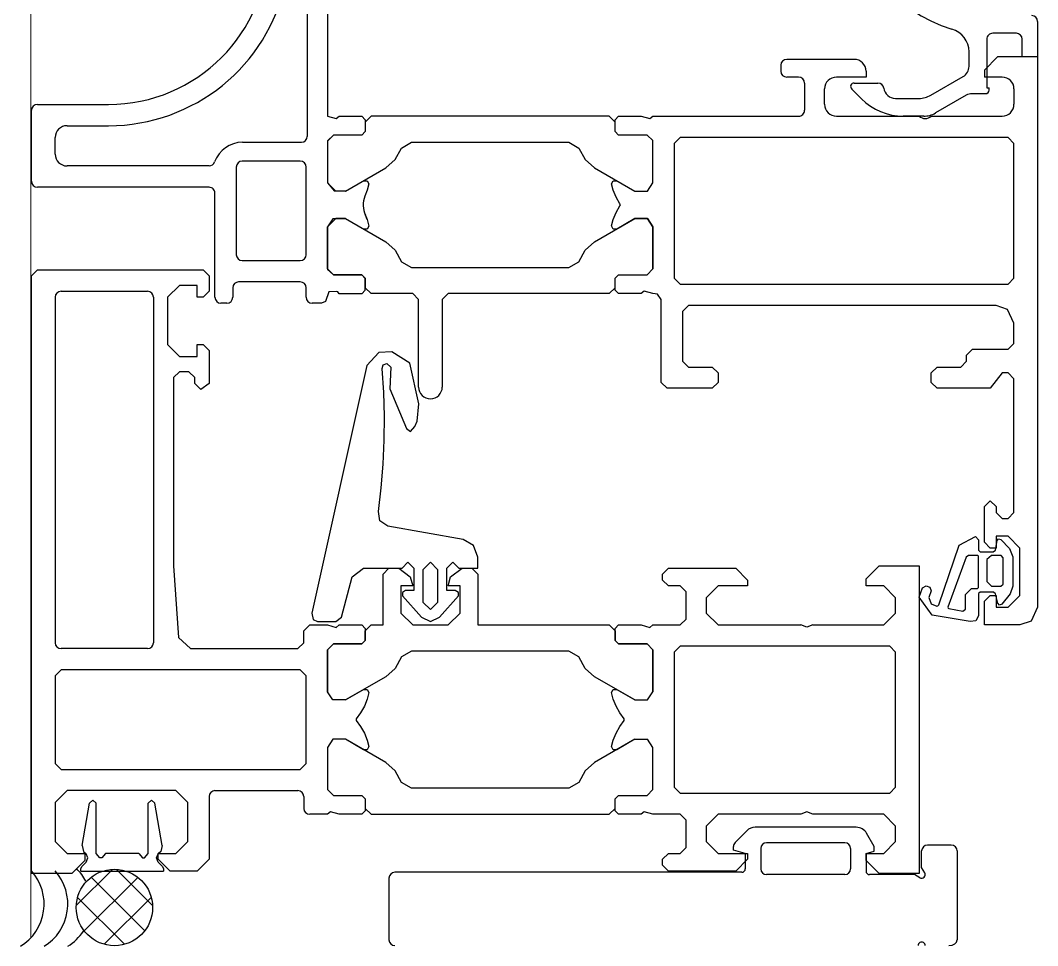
# Model space of a CAD drawing. Header units: millimetres. Extents: x 1251.1 to 1334.1, y 1577.6 to 1641.3.
# Drawn here: x 1284.6172 to 1284.6881, y 1598.212 to 1598.2765 of the extents above; entities that cross this region are included whole.
import ezdxf

# ---------------------------------------------------------------- set-up
doc = ezdxf.new("R2010")
doc.units = ezdxf.units.MM
doc.linetypes.add('AUSGEZOGEN', pattern=[0])
doc.layers.add('MONTANTI sezioni - windows structure section', color=2, linetype='Continuous')
doc.layers.add('PROIEZIONI finissime - fine lines', color=251, linetype='Continuous', lineweight=9)
doc.layers.add('TRATTEGGIO - hatch', color=252, linetype='Continuous', lineweight=20)
doc.styles.get("Standard").update_dxf_attribs({"font": 'Arial.ttf'})

# ---------------------------------------------------------------- blocks, each defined once
blk = doc.blocks.new('224310')
at = {"layer": 'MONTANTI sezioni - windows structure section', "linetype": 'Continuous'}
for p, q in [((3.281988483984946, 2.651462287461186), (2.641989093984961, 2.421451307461211)), ((5.761984203984952, 2.651462287461186), (3.281988483984946, 2.651462287461186)), ((6.471990923984947, 2.361453747461155), (5.761984203984952, 2.651462287461186)), ((1.751989703984947, 1.731448867461154), (1.681982373984937, 1.541461677461143)), ((2.641989093984961, 2.421451307461211), (1.751989703984947, 1.731448867461154)), ((3.281988483984946, 1.651462287461186), (3.451986643984952, 1.851459237461199)), ((3.451986643984952, 1.851459237461199), (5.681982373984937, 1.851459237461199)), ((5.681982373984937, 1.851459237461199), (5.88197932398495, 1.681461067461214)), ((7.221990923984947, 1.651462287461186), (6.471990923984947, 2.361453747461155)), ((1.681982373984937, 1.541461677461143), (1.831991533984962, 1.381458017461227)), ((1.831991533984962, 1.381458017461227), (2.63197932398495, 1.19145557746117)), ((2.63197932398495, 1.19145557746117), (2.781988483984946, 1.031451917461254)), ((2.781988483984946, 1.031451917461254), (2.781988483984946, -0.09853771253881405)), ((3.281988483984946, 0.8514592374611993), (3.281988483984946, 1.651462287461186)), ((5.88197932398495, 1.681461067461214), (5.88197932398495, 0.8514592374611993)), ((6.181982373984937, 1.001453137461226), (6.331991533984962, 1.19145557746117)), ((6.181982373984937, -0.1185419825387726), (6.181982373984937, 1.001453137461226)), ((6.331991533984962, 1.19145557746117), (7.13197932398495, 1.321460457461171)), ((7.13197932398495, 1.321460457461171), (7.271978713984936, 1.44145557746117)), ((7.271978713984936, 1.44145557746117), (7.221990923984947, 1.651462287461186)), ((3.681982373984937, 0.4514500874611826), (3.281988483984946, 0.8514592374611993)), ((5.541982983984951, 0.4514500874611826), (3.681982373984937, 0.4514500874611826)), ((5.88197932398495, 0.8514592374611993), (5.541982983984951, 0.4514500874611826)), ((0.3619903139849612, -0.4785425925388154), (0.2819884839849465, -0.9585383225388568)), ((0.7819884839849465, -0.2485468625387739), (0.3619903139849612, -0.4785425925388154)), ((2.651983593984937, -0.2485468625387739), (0.7819884839849465, -0.2485468625387739)), ((2.581991533984962, -1.348537712538814), (3.081991533984962, -0.848537712538814)), ((2.781988483984946, -0.09853771253881405), (2.651983593984937, -0.2485468625387739)), ((3.081991533984962, -0.318538932538786), (3.16197810398495, -0.2485468625387739)), ((3.081991533984962, -0.848537712538814), (3.081991533984962, -0.318538932538786)), ((3.16197810398495, -0.2485468625387739), (5.811987263984946, -0.2485468625387739)), ((5.811987263984946, -0.2485468625387739), (5.88197932398495, -0.3285486925387886)), ((5.88197932398495, -0.3285486925387886), (5.88197932398495, -1.088543202538801)), ((6.331991533984962, -0.2485468625387739), (6.181982373984937, -0.1185419825387726)), ((7.181982373984937, -0.2485468625387739), (6.331991533984962, -0.2485468625387739)), ((6.741979933984936, -1.888546252538845), (7.481985423984952, -0.4985468625387739)), ((7.481985423984952, -0.4985468625387739), (7.181982373984937, -0.2485468625387739)), ((0.2819884839849465, -0.9585383225388568), (0.8419860339849379, -4.158550522538803)), ((1.16197810398495, -1.55854442253883), (1.331991533984962, -1.348537712538814)), ((1.38197932398495, -2.748546862538774), (1.16197810398495, -1.55854442253883)), ((1.331991533984962, -1.348537712538814), (2.581991533984962, -1.348537712538814)), ((5.731985423984952, -1.278545642538802), (1.511984203984952, -2.848537712538814)), ((5.88197932398495, -1.088543202538801), (5.731985423984952, -1.278545642538802)), ((1.691992143984947, -3.608547472538817), (6.741979933984936, -1.888546252538845)), ((1.41197810398495, -2.818538932538786), (1.38197932398495, -2.748546862538774)), ((1.511984203984952, -2.848537712538814), (1.41197810398495, -2.818538932538786)), ((0.8419860339849379, -4.158550522538803), (2.351980543984951, -5.248546862538774)), ((1.591986033984938, -3.768551132538846), (1.611990313984961, -3.688549302538831)), ((1.781988483984946, -4.238537102538828), (1.591986033984938, -3.768551132538846)), ((1.611990313984961, -3.688549302538831), (1.691992143984947, -3.608547472538817)), ((2.311987263984946, -4.448543812538787), (1.781988483984946, -4.238537102538828)), ((2.891989093984961, -4.248546862538774), (2.311987263984946, -4.448543812538787)), ((3.201986643984952, -4.368541982538773), (2.891989093984961, -4.248546862538774)), ((2.351980543984951, -5.248546862538774), (3.141989093984961, -4.978542592538815)), ((3.141989093984961, -4.978542592538815), (3.311987263984946, -4.678539542538829)), ((3.311987263984946, -4.678539542538829), (3.201986643984952, -4.368541982538773))]:
    blk.add_line(p, q, dxfattribs=at)
blk = doc.blocks.new('224068')
at = {"layer": 'MONTANTI sezioni - windows structure section', "linetype": 'AUSGEZOGEN'}
for p, q in [((-1.77, 19.77), (-2.86, 19.72)), ((-0.25, 18.82), (-1.77, 19.77)), ((-2.86, 19.72), (-3.88, 18.62)), ((-3.88, 18.62), (-8.51, -2.309999)), ((-2.58, 18.38), (-2.48, 18.68)), ((-2.45, 16.36), (-2.58, 18.38)), ((-2.48, 18.68), (-2.18, 18.79)), ((-2.18, 18.79), (-1.85, 18.48)), ((-1.85, 18.48), (-1.93, 16.67)), ((0.51, 15.39), (-0.25, 18.82)), ((-2.39, 14.34), (-2.45, 16.36)), ((-1.93, 16.67), (-0.53, 13.29)), ((0.38, 13.93), (0.51, 15.39)), ((-2.41, 12.32), (-2.39, 14.34)), ((0.18, 13.47), (0.38, 13.93)), ((-0.53, 13.29), (-0.17, 13.06)), ((-0.17, 13.06), (0.18, 13.47)), ((-2.5, 10.3), (-2.41, 12.32)), ((-2.66, 8.29), (-2.5, 10.3)), ((-2.9, 6.28), (-2.66, 8.29)), ((-2.78, 5.49), (-2.9, 6.280001)), ((-2.11, 5.04), (-2.78, 5.49)), ((4.26, 3.920001), (-2.11, 5.04)), ((5.15, 3.410001), (4.26, 3.920001)), ((5.5, 2.440001), (5.15, 3.410001)), ((-0.9000001, 1.5), (-0.4000001, 2)), ((-0.4000001, 2), (0.09999987, 1.5)), ((0.9000003000000001, 1.400001), (1.5, 2)), ((1.5, 2), (2.1, 1.4)), ((2.9, 1.5), (3.4, 2)), ((3.4, 2), (3.9, 1.5)), ((5.5, 1.5), (5.5, 2.440001)), ((-5.1, 0.7600005), (-4.14, 1.5)), ((-4.14, 1.5), (-0.9000001, 1.5)), ((0.09999987, 1.5), (0.09999987, -0.3999995)), ((0.9000004999999999, -1.399999), (0.9000004999999999, 1.4)), ((2.1, 1.4), (2.1, -1.399999)), ((2.9, -0.3999995), (2.9, 1.5)), ((3.9, 1.5), (5.5, 1.5)), ((-6.01, -2.63), (-5.1, 0.7600005)), ((-0.6000001, -0.3999995), (-0.8600001, -0.5499995)), ((-0.8600001, -0.5499995), (-0.8600001, -0.8499995000000001)), ((-0.8600001, -0.8499995000000001), (0.7399998999999999, -2.65)), ((0.09999987, -0.3999995), (-0.6000001, -0.3999995)), ((2.26, -2.65), (3.86, -0.8499995000000001)), ((3.6, -0.3999995), (2.9, -0.3999995)), ((3.86, -0.5499995), (3.6, -0.3999995)), ((3.86, -0.8499995000000001), (3.86, -0.5499995)), ((1.5, -2), (0.9000004999999999, -1.399999)), ((2.1, -1.399999), (1.5, -2)), ((-8.51, -2.309999), (-8.41, -2.849999)), ((-8.41, -2.849999), (-8.05, -3)), ((-8.05, -3), (-6.5, -3)), ((-6.5, -3), (-6.01, -2.63)), ((0.7399998999999999, -2.65), (1.5, -3)), ((1.5, -3), (2.26, -2.65))]:
    blk.add_line(p, q, dxfattribs=at)
at = {"layer": 'MONTANTI sezioni - windows structure section', "linetype": 'AUSGEZOGEN', "flags": 3}
blk.add_attdef('GRUPPE', (0, 0), '', height=1, dxfattribs=at)

msp = doc.modelspace()

# ---------------------------------------------------------------- linework, layer by layer
at = {"layer": 'MONTANTI sezioni - windows structure section'}
for p, q in [((1284.638606610995, 1598.282349358043), (1284.638606610995, 1598.269815011043)), ((1284.637204973372, 1598.279050848324), (1284.637204834959, 1598.268413184678)), ((1284.688084288238, 1598.276417428508), (1284.688084288238, 1598.273943533635)), ((1284.684538425526, 1598.275180487363), (1284.684538425526, 1598.271799522447)), ((1284.686600019268, 1598.275592801078), (1284.684950739241, 1598.275592801078)), ((1284.687012332983, 1598.273943533635), (1284.687012332983, 1598.275180487363)), ((1284.683301459214, 1598.273291567603), (1284.683301459214, 1598.274307762112)), ((1284.675302563077, 1598.273778598088), (1284.670602176659, 1598.273778598088)), ((1284.684373464804, 1598.273036438432), (1284.685280560007, 1598.273943533635)), ((1284.688084288238, 1598.273943533635), (1284.685280560007, 1598.273943533635)), ((1284.688084288238, 1598.273943533635), (1284.687012332983, 1598.273943533635)), ((1284.688084288238, 1598.273943533635), (1284.688084288238, 1598.235598332985)), ((1284.670189862944, 1598.273366284374), (1284.670189862944, 1598.272953970659)), ((1284.676127190507, 1598.272953970659), (1284.676127190507, 1598.272541656944)), ((1284.684373464804, 1598.273036438432), (1284.684373464804, 1598.272541682103)), ((1284.671426804089, 1598.272541656944), (1284.670602176659, 1598.272541656944)), ((1284.671839117804, 1598.272129368389), (1284.671839117804, 1598.270232735369)), ((1284.676127190507, 1598.272541656944), (1284.674065621933, 1598.272541656944)), ((1284.675302563077, 1598.272129355805), (1284.676955492122, 1598.272129343221)), ((1284.680638985679, 1598.271278285583), (1284.682889145499, 1598.272577423592)), ((1284.685610405949, 1598.272541682103), (1284.684373464804, 1598.272541682103)), ((1284.673240994503, 1598.270645023916), (1284.673240994503, 1598.271717029514)), ((1284.675806504865, 1598.271028114039), (1284.675127636774, 1598.271707038749)), ((1284.684455982913, 1598.271387208732), (1284.683522463794, 1598.271387208732)), ((1284.684538425526, 1598.27179953503), (1284.684703260419, 1598.27179953503)), ((1284.684703260419, 1598.271641941555), (1284.684703260419, 1598.27179953503)), ((1284.686435033379, 1598.271717054674), (1284.686435033379, 1598.270645023916)), ((1284.678181385551, 1598.271057325047), (1284.67981435825, 1598.271057325047)), ((1284.683110150079, 1598.271276731606), (1284.680970366722, 1598.270041357022)), ((1284.617990925252, 1598.265279509852), (1284.617990925252, 1598.27022727443)), ((1284.618403238967, 1598.270639588145), (1284.623351003546, 1598.270639588145)), ((1284.638606610995, 1598.269814960715), (1284.639208598081, 1598.269650025161)), ((1284.639208598081, 1598.269650025161), (1284.639431263593, 1598.269814960715)), ((1284.639431238425, 1598.269814960715), (1284.640998025511, 1598.269814960715)), ((1284.640998025511, 1598.269814960715), (1284.641245403672, 1598.269567582547)), ((1284.641245403672, 1598.269567582547), (1284.641245403672, 1598.268742955117)), ((1284.641657723678, 1598.269820396486), (1284.641245409964, 1598.269408082771)), ((1284.641245409964, 1598.269408082771), (1284.641245409964, 1598.268748390896)), ((1284.658232765213, 1598.269820396486), (1284.641657748846, 1598.269820396486)), ((1284.658645078928, 1598.269408082771), (1284.658232765213, 1598.269820396486)), ((1284.658645078928, 1598.268748390896), (1284.658645078928, 1598.269408082771)), ((1284.658645104096, 1598.269573018326), (1284.658892482256, 1598.269820396486)), ((1284.658645104096, 1598.268748390896), (1284.658645104096, 1598.269573018326)), ((1284.658892482256, 1598.269820396486), (1284.660459269342, 1598.269820396486)), ((1284.660459269342, 1598.269820396486), (1284.661061231261, 1598.26965546094)), ((1284.661061231261, 1598.26965546094), (1284.661283921931, 1598.269820446822)), ((1284.661283921931, 1598.269820396486), (1284.671426804089, 1598.269820396486)), ((1284.674065621933, 1598.269820396486), (1284.679838013941, 1598.269820396486)), ((1284.68014576446, 1598.26982040907), (1284.678722270483, 1598.269820352443)), ((1284.68066264137, 1598.269820396486), (1284.685610405949, 1598.269820396486)), ((1284.620464807541, 1598.269155268832), (1284.623351003546, 1598.269155268832)), ((1284.641245403672, 1598.268742955117), (1284.640998025511, 1598.268495576957)), ((1284.641245409964, 1598.268748390896), (1284.640998031803, 1598.268501012736)), ((1284.658892457089, 1598.268501012736), (1284.658645078928, 1598.268748390896)), ((1284.658892482256, 1598.268501012736), (1284.658645104096, 1598.268748390896)), ((1284.619640180112, 1598.267176142872), (1284.619640180112, 1598.268330641402)), ((1284.632692737808, 1598.268000770301), (1284.636792521243, 1598.268000770301)), ((1284.63901892471, 1598.268495576957), (1284.638606610995, 1598.268083263242)), ((1284.638606610995, 1598.268124484545), (1284.638606610995, 1598.265164049931)), ((1284.639018931002, 1598.268501012736), (1284.638606617287, 1598.268088699021)), ((1284.638606617287, 1598.268088699021), (1284.638606617287, 1598.265169485702)), ((1284.640998025511, 1598.268495576957), (1284.639018899543, 1598.268495576957)), ((1284.640998031803, 1598.268501012736), (1284.639018905835, 1598.268501012736)), ((1284.643760538723, 1598.267593892366), (1284.644469731399, 1598.26800620608)), ((1284.644469731399, 1598.26800620608), (1284.655420757492, 1598.26800620608)), ((1284.655420757492, 1598.26800620608), (1284.656129925001, 1598.267593892366)), ((1284.66087155789, 1598.268501012736), (1284.658892457089, 1598.268501012736)), ((1284.660871583057, 1598.268501012736), (1284.658892482256, 1598.268501012736)), ((1284.661283871605, 1598.268129920324), (1284.66087155789, 1598.268501012736)), ((1284.661283896772, 1598.268129920324), (1284.660871583057, 1598.268501012736)), ((1284.661283871605, 1598.265169485702), (1284.661283871605, 1598.268088699021)), ((1284.661283896772, 1598.265169435375), (1284.661283896772, 1598.268129920324)), ((1284.66318055496, 1598.268336077182), (1284.662768241245, 1598.267923763467)), ((1284.662768241245, 1598.267923763467), (1284.662768241245, 1598.258522990639)), ((1284.686022719664, 1598.268336077182), (1284.66318055496, 1598.268336077182)), ((1284.686435033379, 1598.267923763467), (1284.686022719664, 1598.268336077182)), ((1284.686435033379, 1598.258522990639), (1284.686435033379, 1598.267923763467)), ((1284.643331741522, 1598.266794027912), (1284.643760563891, 1598.267593892366)), ((1284.656129950169, 1598.267593892366), (1284.656558747369, 1598.266794027912)), ((1284.636709952808, 1598.266681386543), (1284.6326693086, 1598.266681386543)), ((1284.642672049639, 1598.26620852432), (1284.643331741522, 1598.266794027912)), ((1284.656558747369, 1598.266794027912), (1284.657218439253, 1598.26620852432)), ((1284.630360336698, 1598.266351515442), (1284.620464807541, 1598.266351515442)), ((1284.632256994885, 1598.266269072828), (1284.632256994885, 1598.260166809719)), ((1284.637122266523, 1598.260166809719), (1284.637122266523, 1598.266269072828)), ((1284.639868296249, 1598.264592286768), (1284.642672049639, 1598.26620852432)), ((1284.657218439253, 1598.26620852432), (1284.660022167475, 1598.264592286768)), ((1284.638606610995, 1598.265164049931), (1284.639106425613, 1598.264586850989)), ((1284.638606617287, 1598.265169485702), (1284.639183841389, 1598.264592286768)), ((1284.639868289957, 1598.264586850989), (1284.641121739755, 1598.265312527159)), ((1284.641121739755, 1598.265312527159), (1284.641369117915, 1598.265312527159)), ((1284.641369117915, 1598.265312527159), (1284.641492832167, 1598.265098115971)), ((1284.641492806999, 1598.265098115971), (1284.641377372246, 1598.264652784949)), ((1284.6583976756, 1598.265103501415), (1284.658521389844, 1598.26531796293)), ((1284.658513160689, 1598.264658120066), (1284.6583976756, 1598.265103501415)), ((1284.658521389844, 1598.26531796293), (1284.658768768012, 1598.26531796293)), ((1284.658768768012, 1598.26531796293), (1284.660022217811, 1598.264592286768)), ((1284.66091280436, 1598.264592286768), (1284.661283896772, 1598.265169485702)), ((1284.660912829528, 1598.264592286768), (1284.661283896772, 1598.265169435375)), ((1284.630360336698, 1598.264867196137), (1284.618403238967, 1598.264867196137)), ((1284.630772650413, 1598.257198171101), (1284.630772650413, 1598.264454932749)), ((1284.639869397242, 1598.264587505297), (1284.639106425613, 1598.264587505297)), ((1284.639868296249, 1598.264592286768), (1284.639183841389, 1598.264592286768)), ((1284.641377372246, 1598.264652784949), (1284.641214198285, 1598.264251695106)), ((1284.658711113542, 1598.264171567733), (1284.658513160689, 1598.264658120066)), ((1284.660022192643, 1598.264592286768), (1284.66091280436, 1598.264592286768)), ((1284.660022217811, 1598.264592286768), (1284.660912829528, 1598.264592286768)), ((1284.658710962553, 1598.263099511807), (1284.658975000365, 1598.263569807138)), ((1284.658974849367, 1598.263701775713), (1284.658711113542, 1598.264171567733)), ((1284.659016146173, 1598.263635741099), (1284.658974849367, 1598.263701826048)), ((1284.658975000365, 1598.263569807138), (1284.659016146173, 1598.263635741099)), ((1284.641214223453, 1598.263008739376), (1284.641377372246, 1598.262607674701)), ((1284.641377372246, 1598.262607725028), (1284.641255589461, 1598.262915500707)), ((1284.658513160689, 1598.262613211134), (1284.658710962553, 1598.263099511807)), ((1284.63897767824, 1598.262673709315), (1284.638606585828, 1598.262096460046)), ((1284.638606617287, 1598.262101895825), (1284.639189730144, 1598.262684983523)), ((1284.639868289957, 1598.262673709315), (1284.63897767824, 1598.262673709315)), ((1284.639868296249, 1598.262679145094), (1284.639183891716, 1598.262679145094)), ((1284.641121739755, 1598.261948033153), (1284.639868289957, 1598.262673709315)), ((1284.639868296249, 1598.262679145094), (1284.642672049639, 1598.261062857207)), ((1284.641492806999, 1598.262162444333), (1284.641369117915, 1598.261948033153)), ((1284.641377372246, 1598.262607725028), (1284.641492832167, 1598.262162444333)), ((1284.657218439253, 1598.261062857207), (1284.660022167475, 1598.262679145094)), ((1284.658397700768, 1598.262167880112), (1284.658513160689, 1598.262613211134)), ((1284.658521389844, 1598.261953468924), (1284.658397700768, 1598.262167880112)), ((1284.660022217811, 1598.262679145094), (1284.658768768012, 1598.261953468924)), ((1284.660022192643, 1598.262679145094), (1284.66091280436, 1598.262679145094)), ((1284.660912829528, 1598.262679145094), (1284.660022217811, 1598.262679145094)), ((1284.66091280436, 1598.262679145094), (1284.661283896772, 1598.262101895825)), ((1284.661283896772, 1598.26210194616), (1284.660912829528, 1598.262679145094)), ((1284.638606610995, 1598.25917729707), (1284.638606610995, 1598.262096460046)), ((1284.638606617287, 1598.262101895825), (1284.638606617287, 1598.259141461211)), ((1284.641369117915, 1598.261948033153), (1284.641121739755, 1598.261948033153)), ((1284.658768768012, 1598.261953468924), (1284.658521389844, 1598.261953468924)), ((1284.661283871605, 1598.262101895825), (1284.661283871605, 1598.259182732841)), ((1284.661283896772, 1598.259182732841), (1284.661283896772, 1598.26210194616)), ((1284.642672049639, 1598.261062857207), (1284.643331741522, 1598.260477353615)), ((1284.656558747369, 1598.260477353615), (1284.657218439253, 1598.261062857207)), ((1284.643331741522, 1598.260477353615), (1284.643760563891, 1598.259677489169)), ((1284.656129950169, 1598.259677489169), (1284.656558747369, 1598.260477353615)), ((1284.6326693086, 1598.259754496004), (1284.636709952808, 1598.259754496004)), ((1284.643760538723, 1598.259677489169), (1284.644469731399, 1598.259265175455)), ((1284.655420757492, 1598.259265175455), (1284.656129925001, 1598.259677489169)), ((1284.617990925252, 1598.258687951353), (1284.618403238967, 1598.259100265068)), ((1284.617990925252, 1598.217044266152), (1284.617990925252, 1598.258687951353)), ((1284.618403238967, 1598.259100265068), (1284.629948022983, 1598.259100265068)), ((1284.629948022983, 1598.259100265068), (1284.630360336698, 1598.258687951353)), ((1284.630360336698, 1598.258687951353), (1284.630360336698, 1598.257615945755)), ((1284.638606610995, 1598.259136025432), (1284.63901892471, 1598.258764983355)), ((1284.639018931002, 1598.258770419126), (1284.638606617287, 1598.259182732841)), ((1284.640998025511, 1598.258764983355), (1284.639018899543, 1598.258764983355)), ((1284.639018931002, 1598.258770419126), (1284.640998031803, 1598.258770419126)), ((1284.641245403672, 1598.25851755486), (1284.640998025511, 1598.258764983355)), ((1284.640998031803, 1598.258770419126), (1284.641245409964, 1598.258522990639)), ((1284.644469731399, 1598.259265175455), (1284.655420757492, 1598.259265175455)), ((1284.658645078928, 1598.258522990639), (1284.658892457089, 1598.258770419126)), ((1284.658645104096, 1598.258522990639), (1284.658892482256, 1598.258770419126)), ((1284.658892457089, 1598.258770419126), (1284.66087155789, 1598.258770419126)), ((1284.658892482256, 1598.258770419126), (1284.660871583057, 1598.258770419126)), ((1284.66087155789, 1598.258770419126), (1284.661283871605, 1598.259182732841)), ((1284.660871583057, 1598.258770419126), (1284.661283896772, 1598.259182732841)), ((1284.628298768124, 1598.258028259469), (1284.627474140694, 1598.25720363204)), ((1284.629535709268, 1598.258028259469), (1284.628298768124, 1598.258028259469)), ((1284.629535709268, 1598.25720363204), (1284.629535709268, 1598.258028259469)), ((1284.636709952808, 1598.258270176699), (1284.632421905272, 1598.258270176699)), ((1284.641245403672, 1598.25769292743), (1284.641245403672, 1598.25851755486)), ((1284.641245409964, 1598.258522990639), (1284.641245409964, 1598.257863298755)), ((1284.658645078928, 1598.257698363209), (1284.658645078928, 1598.258522990639)), ((1284.658645104096, 1598.257698363209), (1284.658645104096, 1598.258522990639)), ((1284.662768241245, 1598.258522990639), (1284.66318055496, 1598.258110676924)), ((1284.66318055496, 1598.258110676924), (1284.686022719664, 1598.258110676924)), ((1284.686022719664, 1598.258110676924), (1284.686435033379, 1598.258522990639)), ((1284.619640180112, 1598.25720363204), (1284.619640180112, 1598.233124501031)), ((1284.620052493827, 1598.257615945755), (1284.626072276579, 1598.257615945755)), ((1284.626484590294, 1598.25720363204), (1284.626484590294, 1598.233124501031)), ((1284.627474140694, 1598.25720363204), (1284.627474140694, 1598.253905122321)), ((1284.629948022983, 1598.25720363204), (1284.629535709268, 1598.25720363204)), ((1284.630360336698, 1598.257615945755), (1284.629948022983, 1598.25720363204)), ((1284.632009591558, 1598.257857862985), (1284.632009591558, 1598.257198171101)), ((1284.637122266523, 1598.257198171101), (1284.637122266523, 1598.257857862985)), ((1284.638705562263, 1598.257577517836), (1284.638482921911, 1598.256909571638)), ((1284.639208598081, 1598.257610484816), (1284.638705587422, 1598.257577517836)), ((1284.639332287158, 1598.257577517836), (1284.639208598081, 1598.257610484816)), ((1284.639431238425, 1598.25744554927), (1284.639332287158, 1598.257577517836)), ((1284.640998025511, 1598.25744554927), (1284.639431213257, 1598.25744554927)), ((1284.641245403672, 1598.25769292743), (1284.640998025511, 1598.25744554927)), ((1284.641657723678, 1598.257450985041), (1284.641245409964, 1598.257863298755)), ((1284.644543919682, 1598.257450985041), (1284.641657723678, 1598.257450985041)), ((1284.644956233397, 1598.257038671326), (1284.644543919682, 1598.257450985041)), ((1284.647017801972, 1598.257450985041), (1284.646605488257, 1598.257038671326)), ((1284.658232765213, 1598.257450985041), (1284.647017827139, 1598.257450985041)), ((1284.658645078928, 1598.257863298755), (1284.658232765213, 1598.257450985041)), ((1284.658892482256, 1598.257450985041), (1284.658645104096, 1598.257698363209)), ((1284.660459244175, 1598.257450985041), (1284.658892482256, 1598.257450985041)), ((1284.660681934853, 1598.257615920595), (1284.660459244175, 1598.257450985041)), ((1284.661283720607, 1598.257451035376), (1284.660681934853, 1598.257615920595)), ((1284.661605488383, 1598.25741801806), (1284.661283720607, 1598.257451035376)), ((1284.661861120874, 1598.257038620998), (1284.661605488383, 1598.25741801806)), ((1284.631597277843, 1598.256785857386), (1284.631184964128, 1598.256785857386)), ((1284.638194297281, 1598.256785857386), (1284.637534580238, 1598.256785857386)), ((1284.638482921911, 1598.256909571638), (1284.638194322448, 1598.256785857386)), ((1284.644956233397, 1598.250936483711), (1284.644956233397, 1598.257038671326)), ((1284.646605488257, 1598.257038671326), (1284.646605488257, 1598.250936483711)), ((1284.661861120874, 1598.251266304485), (1284.661861120874, 1598.257038620998)), ((1284.663757779061, 1598.256626357611), (1284.663345465347, 1598.256214043896)), ((1284.685198092234, 1598.256626357611), (1284.663757779061, 1598.256626357611)), ((1284.68597324403, 1598.256354216466), (1284.685198092234, 1598.256626407946)), ((1284.663345465347, 1598.256214043896), (1284.663345465347, 1598.25275062379)), ((1284.686435033379, 1598.255389416466), (1284.68597324403, 1598.256354216466)), ((1284.686435033379, 1598.253987539775), (1284.686435033379, 1598.255389416466)), ((1284.627474140694, 1598.253905122321), (1284.628298768124, 1598.253080494891)), ((1284.629535709268, 1598.253080494891), (1284.629535709268, 1598.253905122321)), ((1284.629535709268, 1598.253905122321), (1284.629948022983, 1598.253905122321)), ((1284.629948022983, 1598.253905122321), (1284.630360336698, 1598.253492808606)), ((1284.686022719664, 1598.25357522606), (1284.686435033379, 1598.253987539775)), ((1284.628298768124, 1598.253080494891), (1284.629535709268, 1598.253080494891)), ((1284.630360336698, 1598.253492808606), (1284.630360336698, 1598.251183861872)), ((1284.68313652366, 1598.253162937505), (1284.683548837375, 1598.25357522606)), ((1284.68313652366, 1598.25275062379), (1284.68313652366, 1598.253162937505)), ((1284.683548837375, 1598.25357522606), (1284.686022719664, 1598.25357522606)), ((1284.663345465347, 1598.25275062379), (1284.663757779061, 1598.252338310075)), ((1284.663757779061, 1598.252338310075), (1284.665407033921, 1598.252338310075)), ((1284.665407033921, 1598.252338310075), (1284.665819347636, 1598.25192599636)), ((1284.68066264137, 1598.25192599636), (1284.681074955085, 1598.252338310075)), ((1284.681074955085, 1598.252338310075), (1284.682724209945, 1598.252338310075)), ((1284.682724209945, 1598.252338310075), (1284.68313652366, 1598.25275062379)), ((1284.628298768124, 1598.252008464133), (1284.627886454409, 1598.251596150418)), ((1284.627886454409, 1598.251596150418), (1284.627886454409, 1598.238484579324)), ((1284.628958472583, 1598.252008464133), (1284.628298768124, 1598.252008464133)), ((1284.629370786297, 1598.251596150418), (1284.628958472583, 1598.252008464133)), ((1284.629370786297, 1598.251183836704), (1284.629370786297, 1598.251596150418)), ((1284.665819347636, 1598.25192599636), (1284.665819347636, 1598.25126625415)), ((1284.68066264137, 1598.25126625415), (1284.68066264137, 1598.25192599636)), ((1284.685610405949, 1598.25192599636), (1284.684785778519, 1598.25085399077)), ((1284.686022719664, 1598.25192599636), (1284.685610405949, 1598.25192599636)), ((1284.686435033379, 1598.251513682646), (1284.686022719664, 1598.25192599636)), ((1284.686435033379, 1598.242195402758), (1284.686435033379, 1598.251513682646)), ((1284.629783100012, 1598.250771522989), (1284.629370786297, 1598.251183836704)), ((1284.630360336698, 1598.251183836704), (1284.629783100012, 1598.250771522989)), ((1284.662273434589, 1598.25085399077), (1284.661861120874, 1598.251266304485)), ((1284.665407033921, 1598.25085399077), (1284.662273434589, 1598.25085399077)), ((1284.665819347636, 1598.251266304485), (1284.665407033921, 1598.25085399077)), ((1284.681074955085, 1598.25085399077), (1284.68066264137, 1598.25126625415)), ((1284.684785778519, 1598.25085399077), (1284.681074955085, 1598.25085399077)), ((1284.684373464804, 1598.242607716473), (1284.684785753352, 1598.243020030188)), ((1284.684785753352, 1598.243020030188), (1284.685198092234, 1598.242607666138)), ((1284.684373464804, 1598.240133783849), (1284.684373464804, 1598.242607666138)), ((1284.685198092234, 1598.242607666138), (1284.685198092234, 1598.242195352423)), ((1284.685198092234, 1598.242195352423), (1284.685610405949, 1598.241783038708)), ((1284.685610405949, 1598.241783089043), (1284.686022719664, 1598.241783089043)), ((1284.686022719664, 1598.241783089043), (1284.686435033379, 1598.242195402758)), ((1284.686022719664, 1598.240546147899), (1284.685198092234, 1598.240546147899)), ((1284.685198092234, 1598.240546147899), (1284.685198092234, 1598.239721520469)), ((1284.686847347093, 1598.239721470134), (1284.686022719664, 1598.240546097564)), ((1284.684785778519, 1598.239721520469), (1284.684373464804, 1598.240133783849)), ((1284.685198092234, 1598.239721520469), (1284.684785778519, 1598.239721520469)), ((1284.686847347093, 1598.23642301075), (1284.686847347093, 1598.239721470134)), ((1284.627886454409, 1598.238484579324), (1284.628241038159, 1598.233479109949)), ((1284.642482369975, 1598.237907355223), (1284.64289468369, 1598.238319668937)), ((1284.64289468369, 1598.238319668937), (1284.643579125974, 1598.238319668937)), ((1284.64357911339, 1598.238319668937), (1284.644379003003, 1598.237709452688)), ((1284.64718274381, 1598.23770942752), (1284.647982633423, 1598.238319668937)), ((1284.647982633423, 1598.238319668937), (1284.648667075698, 1598.238319668937)), ((1284.648667063123, 1598.238319668937), (1284.649079376838, 1598.237907355223)), ((1284.661943569771, 1598.237907355223), (1284.662355883486, 1598.238319668937)), ((1284.662355883486, 1598.238319668937), (1284.667056257321, 1598.238319668937)), ((1284.667056244737, 1598.238319668937), (1284.667880872167, 1598.237495041508)), ((1284.676127146464, 1598.237577484113), (1284.677034241667, 1598.238484579324)), ((1284.677034241667, 1598.238484579324), (1284.679837969898, 1598.238484579324)), ((1284.679837969898, 1598.238484579324), (1284.679837969898, 1598.217044266152)), ((1284.642482369975, 1598.234361442176), (1284.642482369975, 1598.237907355223)), ((1284.644379003003, 1598.23770942752), (1284.64454393855, 1598.237082727793)), ((1284.647017808263, 1598.237082727793), (1284.64718274381, 1598.237709452688)), ((1284.649079376838, 1598.237907355223), (1284.649079376838, 1598.234361467335)), ((1284.661943569771, 1598.237495041508), (1284.661943569771, 1598.237907355223)), ((1284.662355883486, 1598.237082727793), (1284.661943569771, 1598.237495041508)), ((1284.667880872167, 1598.237495041508), (1284.667880872167, 1598.237082727793)), ((1284.676127146464, 1598.237082727793), (1284.676127146464, 1598.237577509281)), ((1284.64454393855, 1598.237082727793), (1284.64371931112, 1598.237082727793)), ((1284.64371931112, 1598.237082727793), (1284.64371931112, 1598.235186094765)), ((1284.647842435693, 1598.237082727793), (1284.647017808263, 1598.237082727793)), ((1284.647842435693, 1598.235186069606), (1284.647842435693, 1598.237082727793)), ((1284.663180510916, 1598.237082727793), (1284.662355883486, 1598.237082727793)), ((1284.663592824631, 1598.236670414078), (1284.663180510916, 1598.237082727793)), ((1284.663592824631, 1598.234773755891), (1284.663592824631, 1598.236670414078)), ((1284.665819303592, 1598.237082727793), (1284.664994676162, 1598.236258100363)), ((1284.667880872167, 1598.237082727793), (1284.665819303592, 1598.237082727793)), ((1284.677364087608, 1598.237082727793), (1284.676127146464, 1598.237082727793)), ((1284.678188715038, 1598.236258100363), (1284.677364087608, 1598.237082727793)), ((1284.664994676162, 1598.236258100363), (1284.664994676162, 1598.235186094765)), ((1284.678188715038, 1598.235186069606), (1284.678188715038, 1598.236258100363)), ((1284.684373464804, 1598.236010697035), (1284.684785778519, 1598.23642301075)), ((1284.684373464804, 1598.234361442176), (1284.684373464804, 1598.236010697035)), ((1284.684785778519, 1598.23642301075), (1284.685198092234, 1598.23642301075)), ((1284.685198092234, 1598.23642301075), (1284.685198092234, 1598.235598383321)), ((1284.686022719664, 1598.235598383321), (1284.686847347093, 1598.23642301075)), ((1284.685198092234, 1598.235598383321), (1284.686022719664, 1598.235598383321)), ((1284.688084288238, 1598.235598332985), (1284.68762249889, 1598.234633532985)), ((1284.64371931112, 1598.235186069606), (1284.64454393855, 1598.234361442176)), ((1284.647017808263, 1598.234361442176), (1284.647842435693, 1598.235186069606)), ((1284.663180510916, 1598.234361442176), (1284.663592824631, 1598.234773755891)), ((1284.664994676162, 1598.235186069606), (1284.665819303592, 1598.234361442176)), ((1284.677364087608, 1598.234361442176), (1284.678188715038, 1598.235186069606)), ((1284.68762249889, 1598.234633583321), (1284.686847347093, 1598.234361492503)), ((1284.636957356136, 1598.233949128461), (1284.637369669851, 1598.234361442176)), ((1284.636957356136, 1598.233124501031), (1284.636957356136, 1598.233949128461)), ((1284.637369669851, 1598.234361442176), (1284.638606610995, 1598.234361442176)), ((1284.638606610995, 1598.234361442176), (1284.639208598073, 1598.234196531789)), ((1284.639208598073, 1598.234196531789), (1284.639431251009, 1598.234361467335)), ((1284.639431238425, 1598.234361442176), (1284.640998025503, 1598.234361442176)), ((1284.640998025503, 1598.234361442176), (1284.641245416255, 1598.234114064008)), ((1284.641245428831, 1598.233949128461), (1284.641657742546, 1598.234361442176)), ((1284.641245428831, 1598.234114064008), (1284.641245428831, 1598.233289436578)), ((1284.641245428831, 1598.233289436578), (1284.641245428831, 1598.233949153621)), ((1284.641657742546, 1598.234361442176), (1284.642482369975, 1598.234361442176)), ((1284.64454393855, 1598.234361442176), (1284.647017820839, 1598.234361442176)), ((1284.649079376838, 1598.234361442176), (1284.658232746338, 1598.234361442176)), ((1284.658232746338, 1598.234361442176), (1284.658645060053, 1598.233949128461)), ((1284.658645060053, 1598.234114064008), (1284.658892438213, 1598.234361467335)), ((1284.658645060053, 1598.233289436578), (1284.658645060053, 1598.234114064008)), ((1284.658645060053, 1598.233949128461), (1284.658645060053, 1598.233289436578)), ((1284.658892438213, 1598.234361442176), (1284.660459225299, 1598.234361442176)), ((1284.660459237883, 1598.234361442176), (1284.661061212377, 1598.234196531789)), ((1284.661061212377, 1598.234196531789), (1284.661283865312, 1598.234361467335)), ((1284.661283865312, 1598.234361442176), (1284.663180510916, 1598.234361442176)), ((1284.665819303592, 1598.234361442176), (1284.6715916956, 1598.234361442176)), ((1284.672009073612, 1598.234200225879), (1284.6715916956, 1598.234361467335)), ((1284.67241632303, 1598.234361467335), (1284.672009073612, 1598.234200225879)), ((1284.67241632303, 1598.234361442176), (1284.677364087608, 1598.234361442176)), ((1284.686847347093, 1598.234361442176), (1284.684373464804, 1598.234361442176)), ((1284.628241038159, 1598.233479109949), (1284.629065665589, 1598.232712212476)), ((1284.636545042421, 1598.232712187317), (1284.636957356136, 1598.233124501031)), ((1284.640998025503, 1598.23304203325), (1284.641245416255, 1598.233289411418)), ((1284.641245428831, 1598.233289436578), (1284.640998050671, 1598.233042058418)), ((1284.658892438213, 1598.23304203325), (1284.658645047469, 1598.233289411418)), ((1284.658645060053, 1598.233289436578), (1284.658892438213, 1598.233042058418)), ((1284.626072276579, 1598.232712187317), (1284.620052493827, 1598.232712187317)), ((1284.629065665589, 1598.232712187317), (1284.636545042421, 1598.232712187317)), ((1284.63901892471, 1598.23304203325), (1284.638606610995, 1598.232629719535)), ((1284.638606610995, 1598.232629719535), (1284.63901892471, 1598.23304203325)), ((1284.638606610995, 1598.232629719535), (1284.638606610995, 1598.229710531391)), ((1284.638606610995, 1598.229710556559), (1284.638606610995, 1598.232629719535)), ((1284.640998025503, 1598.23304203325), (1284.63901892471, 1598.23304203325)), ((1284.63901892471, 1598.23304203325), (1284.640998025503, 1598.23304203325)), ((1284.644469712524, 1598.232547276929), (1284.643760532431, 1598.232134963215)), ((1284.655420763784, 1598.232547276929), (1284.644469712524, 1598.232547276929)), ((1284.656129943877, 1598.232134963215), (1284.655420763784, 1598.232547276929)), ((1284.660871551598, 1598.23304203325), (1284.658892438213, 1598.23304203325)), ((1284.658892438213, 1598.23304203325), (1284.660871539014, 1598.23304203325)), ((1284.661283865312, 1598.232629719535), (1284.660871551598, 1598.23304203325)), ((1284.660871551598, 1598.23304203325), (1284.661283865312, 1598.232629719535)), ((1284.661283865312, 1598.229710556559), (1284.661283865312, 1598.232629719535)), ((1284.661283865312, 1598.232629719535), (1284.661283865312, 1598.229710531391)), ((1284.663180510916, 1598.232877122863), (1284.662768197201, 1598.232464809148)), ((1284.662768197201, 1598.232464809148), (1284.662768197201, 1598.223064061488)), ((1284.677776401323, 1598.232877122863), (1284.663180498332, 1598.232877122863)), ((1284.678188715038, 1598.232464809148), (1284.677776401323, 1598.232877122863)), ((1284.678188715038, 1598.223064061488), (1284.678188715038, 1598.232464809148)), ((1284.643760532431, 1598.232134963215), (1284.643331735222, 1598.231335073602)), ((1284.656558753662, 1598.231335073602), (1284.656129943877, 1598.232134963215)), ((1284.620052493827, 1598.231227868003), (1284.619640180112, 1598.230815554289)), ((1284.636709965392, 1598.231227868003), (1284.620052493827, 1598.231227868003)), ((1284.637122279107, 1598.230815554289), (1284.636709965392, 1598.231227868003)), ((1284.643331735222, 1598.231335073602), (1284.642672043347, 1598.230749595169)), ((1284.657218445537, 1598.230749595169), (1284.656558741078, 1598.231335073602)), ((1284.619640180112, 1598.230815554289), (1284.619640180112, 1598.224713316347)), ((1284.637122279107, 1598.224713316347), (1284.637122279107, 1598.230815554289)), ((1284.642672018179, 1598.230749595169), (1284.639868289957, 1598.22913330729)), ((1284.660022186351, 1598.22913330729), (1284.657218445537, 1598.230749570002)), ((1284.638977690824, 1598.22913330729), (1284.638606610995, 1598.229710556559)), ((1284.639868289957, 1598.22913330729), (1284.641121714587, 1598.229858983452)), ((1284.641121714587, 1598.229858983452), (1284.641369092747, 1598.229858983452)), ((1284.641369117915, 1598.229858983452), (1284.641492806999, 1598.229644572272)), ((1284.641492806999, 1598.229644572272), (1284.641377359662, 1598.229199291577)), ((1284.658397669309, 1598.229644572272), (1284.658521370968, 1598.229858983452)), ((1284.658513116646, 1598.229199291577), (1284.658397669309, 1598.229644597431)), ((1284.658521370968, 1598.229858983452), (1284.658768761713, 1598.229858983452)), ((1284.658768749137, 1598.229858983452), (1284.660022186351, 1598.22913330729)), ((1284.660912785484, 1598.22913330729), (1284.661283865312, 1598.229710556559)), ((1284.639868289957, 1598.22913330729), (1284.638977690824, 1598.22913330729)), ((1284.641377359662, 1598.229199291577), (1284.641179444544, 1598.228712764412)), ((1284.658711019172, 1598.228712739244), (1284.658513104062, 1598.229199266409)), ((1284.660022186351, 1598.22913330729), (1284.660912785484, 1598.22913330729)), ((1284.64091555773, 1598.22824272074), (1284.640602195282, 1598.227813898364)), ((1284.641179444544, 1598.228712739244), (1284.64091555773, 1598.228242695573)), ((1284.658974905994, 1598.22824272074), (1284.658711031756, 1598.228712739244)), ((1284.659288268442, 1598.227813898364), (1284.658974905994, 1598.22824272074)), ((1284.640602207866, 1598.227813898364), (1284.640602207866, 1598.227714947104)), ((1284.640602207866, 1598.227714947104), (1284.64091555773, 1598.227286149895)), ((1284.658974905994, 1598.227286149895), (1284.659288268442, 1598.227714947104)), ((1284.659288268442, 1598.227714947104), (1284.659288268442, 1598.227813898364)), ((1284.64091555773, 1598.227286149895), (1284.641179444544, 1598.226816106224)), ((1284.641179444544, 1598.226816106224), (1284.641377347078, 1598.226329579059)), ((1284.658513116646, 1598.226329579059), (1284.658711019172, 1598.226816106224)), ((1284.658711019172, 1598.226816106224), (1284.65897489341, 1598.227286149895)), ((1284.638977690824, 1598.226395538178), (1284.638606610995, 1598.225818288917)), ((1284.638977690824, 1598.226395538178), (1284.638606610995, 1598.225818288917)), ((1284.639868289957, 1598.226395538178), (1284.638977690824, 1598.226395538178)), ((1284.639868289957, 1598.226395538178), (1284.638977690824, 1598.226395538178)), ((1284.641121714587, 1598.225669862016), (1284.639868277373, 1598.226395538178)), ((1284.642672018179, 1598.224779275467), (1284.639868289957, 1598.226395538178)), ((1284.641377359662, 1598.226329579059), (1284.641492806999, 1598.225884273204)), ((1284.660022186351, 1598.226395538178), (1284.657218445537, 1598.224779275467)), ((1284.658397669309, 1598.225884273204), (1284.658513116646, 1598.226329579059)), ((1284.660022186351, 1598.226395538178), (1284.658768749137, 1598.225669862016)), ((1284.660022186351, 1598.226395538178), (1284.660912785484, 1598.226395538178)), ((1284.661283865312, 1598.225818314077), (1284.660912785484, 1598.226395538178)), ((1284.638606610995, 1598.225818314077), (1284.638606610995, 1598.222899125933)), ((1284.638606610995, 1598.225818314077), (1284.638606610995, 1598.222899125933)), ((1284.641369117915, 1598.225669862016), (1284.641121727171, 1598.225669862016)), ((1284.641492806999, 1598.225884273204), (1284.641369117915, 1598.225669862016)), ((1284.658521370968, 1598.225669862016), (1284.658397681892, 1598.225884273204)), ((1284.658768749137, 1598.225669862016), (1284.658521370968, 1598.225669862016)), ((1284.661283865312, 1598.222899125933), (1284.661283865312, 1598.225818314077)), ((1284.661283865312, 1598.222899125933), (1284.661283865312, 1598.225818314077)), ((1284.619640180112, 1598.224713316347), (1284.620052493827, 1598.224301002633)), ((1284.636709965392, 1598.224301002633), (1284.637122279107, 1598.224713316347)), ((1284.643331735222, 1598.224193797034), (1284.642672043347, 1598.224779275467)), ((1284.657218445537, 1598.224779275467), (1284.656558741078, 1598.224193797034)), ((1284.620052493827, 1598.224301002633), (1284.636709965392, 1598.224301002633)), ((1284.643760532431, 1598.223393907421), (1284.643331735222, 1598.224193797034)), ((1284.656558753662, 1598.224193797034), (1284.656129943877, 1598.223393907421)), ((1284.644469712524, 1598.222981593706), (1284.643760532431, 1598.223393907421)), ((1284.656129943877, 1598.223393907421), (1284.655420763784, 1598.222981593706)), ((1284.620464807541, 1598.22281665816), (1284.619640180112, 1598.22199203073)), ((1284.62805137738, 1598.22281665816), (1284.620464807541, 1598.22281665816)), ((1284.62887600481, 1598.22199203073), (1284.62805137738, 1598.22281665816)), ((1284.630772650413, 1598.22281665816), (1284.636545042421, 1598.22281665816)), ((1284.638606610995, 1598.222899125933), (1284.63901892471, 1598.222486812218)), ((1284.638606610995, 1598.222899125933), (1284.63901892471, 1598.222486812218)), ((1284.63901892471, 1598.222486812218), (1284.640998025503, 1598.222486812218)), ((1284.63901892471, 1598.222486812218), (1284.640998025503, 1598.222486812218)), ((1284.640998025503, 1598.222486812218), (1284.641245416255, 1598.222239434058)), ((1284.640998025503, 1598.222486812218), (1284.641245416255, 1598.222239434058)), ((1284.655420763784, 1598.222981593706), (1284.644469712524, 1598.222981593706)), ((1284.658645060053, 1598.222239434058), (1284.658892438213, 1598.222486812218)), ((1284.658645060053, 1598.222239434058), (1284.658892438213, 1598.222486812218)), ((1284.658892438213, 1598.222486812218), (1284.660871539014, 1598.222486812218)), ((1284.658892438213, 1598.222486812218), (1284.660871539014, 1598.222486812218)), ((1284.660871551598, 1598.222486812218), (1284.661283865312, 1598.222899125933)), ((1284.660871551598, 1598.222486812218), (1284.661283865312, 1598.222899125933)), ((1284.662768197201, 1598.223064061488), (1284.663180510916, 1598.222651747773)), ((1284.663180510916, 1598.222651747773), (1284.677776413907, 1598.222651747773)), ((1284.677776401323, 1598.222651747773), (1284.678188715038, 1598.223064061488)), ((1284.619640180112, 1598.22199203073), (1284.619640180112, 1598.219270770273)), ((1284.62150796124, 1598.218990387533), (1284.622035722795, 1598.221934307457)), ((1284.622035722795, 1598.221934307457), (1284.622258372201, 1598.222156956039)), ((1284.622258372201, 1598.222156956039), (1284.622489267881, 1598.221934307457)), ((1284.622489267881, 1598.21844613343), (1284.622489267881, 1598.221934307457)), ((1284.626348524253, 1598.222156956039), (1284.626117628572, 1598.221934307457)), ((1284.626117628572, 1598.21844613343), (1284.626117628572, 1598.221934307457)), ((1284.626571173658, 1598.221934307457), (1284.626348524253, 1598.222156956039)), ((1284.627098935214, 1598.218990386708), (1284.626571173658, 1598.221934307457)), ((1284.62887600481, 1598.219270770273), (1284.62887600481, 1598.22199203073)), ((1284.630360336698, 1598.222404344445), (1284.630360336698, 1598.218033829128)), ((1284.636957356136, 1598.222404344445), (1284.636957356136, 1598.221579717015)), ((1284.641245428831, 1598.222239434058), (1284.641245428831, 1598.221579717015)), ((1284.641245428831, 1598.222239434058), (1284.641245428831, 1598.221414806628)), ((1284.658645060053, 1598.221414806628), (1284.658645060053, 1598.222239434058)), ((1284.658645060053, 1598.221579717015), (1284.658645060053, 1598.222239434058)), ((1284.638606610995, 1598.221167403301), (1284.637369682434, 1598.221167403301)), ((1284.638829251339, 1598.221332338847), (1284.638606598411, 1598.221167403301)), ((1284.639431238425, 1598.221167403301), (1284.638829251339, 1598.221332338847)), ((1284.640998025503, 1598.221167403301), (1284.639431238425, 1598.221167403301)), ((1284.641245428831, 1598.221414806628), (1284.640998050671, 1598.221167403301)), ((1284.641245428831, 1598.221579717015), (1284.641657742546, 1598.221167403301)), ((1284.641657742546, 1598.221167403301), (1284.658232758922, 1598.221167403301)), ((1284.658232746338, 1598.221167403301), (1284.658645060053, 1598.221579717015)), ((1284.658892438213, 1598.221167403301), (1284.658645047469, 1598.221414806628)), ((1284.660459237883, 1598.221167403301), (1284.658892438213, 1598.221167403301)), ((1284.66068189081, 1598.221332338847), (1284.660459237883, 1598.221167403301)), ((1284.661283865312, 1598.221167403301), (1284.66068189081, 1598.221332338847)), ((1284.663180510916, 1598.221167403301), (1284.661283865312, 1598.221167403301)), ((1284.663592824631, 1598.220755089586), (1284.663180510916, 1598.221167403301)), ((1284.665819303592, 1598.221167403301), (1284.664994676162, 1598.220342775871)), ((1284.6715916956, 1598.221167403301), (1284.665819303592, 1598.221167403301)), ((1284.672009073612, 1598.221328644756), (1284.6715916956, 1598.221167403301)), ((1284.67241632303, 1598.221167403301), (1284.672009073612, 1598.221328644756)), ((1284.677364087608, 1598.221167403301), (1284.67241632303, 1598.221167403301)), ((1284.678188715038, 1598.220342775871), (1284.677364087608, 1598.221167403301)), ((1284.663592824631, 1598.218858456558), (1284.663592824631, 1598.220755089586)), ((1284.664994676162, 1598.220342775871), (1284.664994676162, 1598.219270770273)), ((1284.678188715038, 1598.219270770273), (1284.678188715038, 1598.220342775871)), ((1284.667012245613, 1598.219205775105), (1284.667824995109, 1598.220018531198)), ((1284.675451483554, 1598.220260057976), (1284.668408094937, 1598.220260057976)), ((1284.67670451153, 1598.21891418767), (1284.676165608434, 1598.219847744261)), ((1284.619640180112, 1598.219270770273), (1284.620464807541, 1598.218446142843)), ((1284.62150796124, 1598.218982141259), (1284.621615162806, 1598.218586320093)), ((1284.627098935214, 1598.218982141259), (1284.626991733648, 1598.218586320093)), ((1284.62805137738, 1598.218446142843), (1284.62887600481, 1598.219270770273)), ((1284.664994676162, 1598.219270770273), (1284.665819303592, 1598.218446142843)), ((1284.666891519333, 1598.218666796968), (1284.666891519333, 1598.21891418767)), ((1284.674642937184, 1598.21918804644), (1284.669200396972, 1598.21918804644)), ((1284.67670451153, 1598.218600585982), (1284.67670451153, 1598.21891418767)), ((1284.677364087608, 1598.218446142843), (1284.678188715038, 1598.219270770273)), ((1284.682064584051, 1598.219023123428), (1284.680415329191, 1598.219023123428)), ((1284.620464807541, 1598.218446142843), (1284.621701748686, 1598.218446142843)), ((1284.621615162806, 1598.218586319268), (1284.621788334566, 1598.218413147508)), ((1284.621701748686, 1598.218446142843), (1284.621701748686, 1598.217951361355)), ((1284.621912028681, 1598.218124527907), (1284.621788334566, 1598.218413147508)), ((1284.622744902385, 1598.218124528732), (1284.622489267881, 1598.21844613343)), ((1284.623148969825, 1598.21844613343), (1284.622893335322, 1598.218124528732)), ((1284.625457926628, 1598.21844613343), (1284.623148969825, 1598.21844613343)), ((1284.625457926628, 1598.21844613343), (1284.625713561132, 1598.218124528732)), ((1284.625861994069, 1598.218124528732), (1284.626117628572, 1598.21844613343)), ((1284.626694867773, 1598.218124528732), (1284.626818561887, 1598.218413148332)), ((1284.626814436235, 1598.218033829128), (1284.626814436235, 1598.218446142843)), ((1284.626814436235, 1598.218446142843), (1284.62805137738, 1598.218446142843)), ((1284.626991733648, 1598.218586320093), (1284.626818561887, 1598.218413148332)), ((1284.661943569771, 1598.218033829128), (1284.662355883486, 1598.218446142843)), ((1284.662355883486, 1598.218446142843), (1284.663180510916, 1598.218446142843)), ((1284.663180510916, 1598.218446142843), (1284.663592824631, 1598.218858456558)), ((1284.665819303592, 1598.218446142843), (1284.667880872167, 1598.218446142843)), ((1284.66771615336, 1598.218445880104), (1284.666891519333, 1598.218666796968)), ((1284.66771615336, 1598.218445880104), (1284.66771615336, 1598.217373861972)), ((1284.667880872167, 1598.218446142843), (1284.667880872167, 1598.218033829128)), ((1284.668788083257, 1598.218775732725), (1284.668788083257, 1598.217373950207)), ((1284.675055250898, 1598.218775732725), (1284.675055250898, 1598.217373950207)), ((1284.676127146464, 1598.217951361355), (1284.676127146464, 1598.218446142843)), ((1284.676127146464, 1598.218446142843), (1284.677364087608, 1598.218446142843)), ((1284.676127350669, 1598.218445880104), (1284.67670451153, 1598.218600585982)), ((1284.676127350669, 1598.218445880104), (1284.676127350669, 1598.217208938959)), ((1284.680003015477, 1598.217456329662), (1284.680003015477, 1598.218610809713)), ((1284.682476897766, 1598.218610809713), (1284.682476897766, 1598.21242610399)), ((1284.621701748686, 1598.217951361355), (1284.620794653475, 1598.217044266152)), ((1284.621417252223, 1598.217357625222), (1284.621491468692, 1598.217530796982)), ((1284.621491468692, 1598.217530796982), (1284.621788334566, 1598.217827662857)), ((1284.621788334566, 1598.217827662033), (1284.621912028681, 1598.218124527907)), ((1284.622893335322, 1598.218124528732), (1284.622744902385, 1598.218124528732)), ((1284.625713561132, 1598.218124528732), (1284.625861994069, 1598.218124528732)), ((1284.626818561887, 1598.217827662857), (1284.626694867773, 1598.218124528732)), ((1284.627639063665, 1598.217209201698), (1284.626814436235, 1598.218033829128)), ((1284.627115427762, 1598.217530796982), (1284.626818561887, 1598.217827662857)), ((1284.627115427762, 1598.217530796982), (1284.627189644231, 1598.217357625222)), ((1284.630360336698, 1598.218033829128), (1284.629535709268, 1598.217209201698)), ((1284.661943569771, 1598.217621515413), (1284.661943569771, 1598.218033829128)), ((1284.662355883486, 1598.217209201698), (1284.661943569771, 1598.217621515413)), ((1284.667880872167, 1598.218033829128), (1284.667056244737, 1598.217209201698)), ((1284.677034241667, 1598.217044266152), (1284.676127146464, 1598.217951361355)), ((1284.620794653475, 1598.217044266152), (1284.617990925252, 1598.217044266152)), ((1284.621417252223, 1598.217209192285), (1284.621417252223, 1598.217357625222)), ((1284.621417252223, 1598.217209192285), (1284.627189644231, 1598.217209192285)), ((1284.627189644231, 1598.217357625222), (1284.627189644231, 1598.217209192285)), ((1284.629535709268, 1598.217209201698), (1284.627639063665, 1598.217209201698)), ((1284.66746875606, 1598.217126477866), (1284.643307098152, 1598.217126477866)), ((1284.667056244737, 1598.217209201698), (1284.662355870903, 1598.217209201698)), ((1284.674642937184, 1598.216961548257), (1284.669200396972, 1598.216961548257)), ((1284.679508239843, 1598.216961548257), (1284.676374741372, 1598.216961548257)), ((1284.679837969898, 1598.217044266152), (1284.677034241667, 1598.217044266152)), ((1284.679879401351, 1598.216747313349), (1284.679508322306, 1598.216961548257)), ((1284.68021733862, 1598.21708524402), (1284.680003097115, 1598.217456248024)), ((1284.642894784438, 1598.216714164151), (1284.642894784438, 1598.212426179031)), ((1284.681899743502, 1598.212013790275), (1284.68212066119, 1598.212045211054)), ((1284.68212066119, 1598.212045211054), (1284.682307849142, 1598.212134513257)), ((1284.682307849142, 1598.212134513257), (1284.682433025937, 1598.212268352763)), ((1284.682433025937, 1598.212268352763), (1284.682476980229, 1598.212426105639))]:
    msp.add_line(p, q, dxfattribs=at)
msp.add_circle((1284.623768281215, 1598.214673134445), 0.002662304709085249, dxfattribs=at)
for centre, radius, start, end in [((1284.684785778519, 1598.285076022812), 0.009565680073146704, 180, 253.774993900268), ((1284.623351003546, 1598.281772058446), 0.01113247030121754, 270, 0), ((1284.623351003546, 1598.281772058446), 0.01261679983139243, 270, 347.9446716296807), ((1284.687671974523, 1598.276417428508), 0.0004123137643375548, 0, 89.99999236976338), ((1284.681652204355, 1598.274307762112), 0.001649254859439636, 0, 73.77532958986262), ((1284.684950739241, 1598.275180487363), 0.0004123137643375548, 89.99999236976338, 180), ((1284.686600019268, 1598.275180487363), 0.0004123137643375548, 0, 89.99999236976338), ((1284.670602176659, 1598.273366284374), 0.000412313714859909, 90, 180), ((1284.675302563077, 1598.272953970659), 0.0008246274297198181, 0, 90), ((1284.670602176659, 1598.272953970659), 0.000412313714859909, 180, 269.9999847401764), ((1284.682476831785, 1598.273291567603), 0.0008246274297198181, 300.0001525901266, 0), ((1284.671426804089, 1598.272129343229), 0.000412313714859909, 0, 90), ((1284.674065621933, 1598.271717029514), 0.0008246274297198181, 90, 180), ((1284.675302563077, 1598.271881965061), 0.0002473882866398655, 90, 225.0000000004594), ((1284.676955492122, 1598.271717029506), 0.000412313714859909, 7.662002560280541, 89.99999236976338), ((1284.685610405949, 1598.271717054674), 0.0008246274297198181, 0, 90), ((1284.678181385551, 1598.271881952477), 0.0008246274297198181, 187.6622314500912, 270), ((1284.683522463794, 1598.270562581302), 0.0008246274297198181, 89.99999236976338, 119.9999389603556), ((1284.684455982913, 1598.27163461206), 0.0002473781602150285, 270, 1.697799679841099), ((1284.674065621933, 1598.270645023916), 0.0008246274297198181, 180, 269.9999847401764), ((1284.678722144653, 1598.273943527343), 0.004123174900042823, 224.997772220168, 270), ((1284.67981435825, 1598.272706579907), 0.001649252896826354, 270, 300.0000305197124), ((1284.685610405949, 1598.270645023916), 0.0008246274297198181, 269.9999847401764, 0), ((1284.618403238967, 1598.270227324757), 0.000412313714859909, 90, 180), ((1284.671426804089, 1598.270232710201), 0.000412313714859909, 269.9999847401764, 0), ((1284.68014576446, 1598.271469657638), 0.001649245714321441, 270, 299.9991760295857), ((1284.680250327656, 1598.270253320857), 0.0005978603620730015, 226.3976440398837, 313.6023254399325), ((1284.620464807541, 1598.268330641402), 0.0008246274297198181, 90, 180), ((1284.632692737808, 1598.265939201727), 0.002061568574299545, 90, 160.5285644501887), ((1284.636792521243, 1598.268413134343), 0.000412313714859909, 270, 0), ((1284.620464807541, 1598.267176142872), 0.0008246274297198181, 180, 270), ((1284.630360336698, 1598.266763829157), 0.000412313714859909, 270, 340.5298996002094), ((1284.6326693086, 1598.266269072828), 0.000412313714859909, 90, 180), ((1284.636709952808, 1598.266269072828), 0.000412313714859909, 0, 90), ((1284.618403238967, 1598.265279560179), 0.000412313714859909, 180, 270), ((1284.630360336698, 1598.264454957917), 0.000412313714859909, 359.9999923697634, 90), ((1284.642741903144, 1598.263630280152), 0.001649254859439636, 157.8642578097735, 205.6832427999685), ((1284.6326693086, 1598.260166834887), 0.000412313714859909, 180, 270), ((1284.636709952808, 1598.260166834887), 0.000412313714859909, 270, 0), ((1284.632421905272, 1598.257857938479), 0.000412313714859909, 90, 180), ((1284.636709952808, 1598.257857938479), 0.000412313714859909, 0, 90), ((1284.620052493827, 1598.25720363204), 0.000412313714859909, 90, 180), ((1284.626072276579, 1598.25720363204), 0.000412313714859909, 0, 90), ((1284.631184964128, 1598.257198196269), 0.000412313714859909, 180, 270), ((1284.631597277843, 1598.257198196269), 0.000412313714859909, 270, 0), ((1284.637534580238, 1598.257198196269), 0.000412313714859909, 180, 270), ((1284.645780860827, 1598.250944687707), 0.0008246274297198181, 180, 0), ((1284.620052493827, 1598.233124501031), 0.000412313714859909, 180, 270), ((1284.626072276579, 1598.233124501031), 0.000412313714859909, 270, 0), ((1284.630772650413, 1598.222404344445), 0.000412313714859909, 90, 180), ((1284.636545042421, 1598.222404344445), 0.000412313714859909, 0, 90), ((1284.637369669851, 1598.221579717015), 0.000412313714859909, 180, 270), ((1284.668408094937, 1598.219435437143), 0.0008246274297196305, 90, 134.9999010000307), ((1284.675451483554, 1598.219435437143), 0.0008246274297196305, 29.99999999992639, 89.99998099996682), ((1284.667303839645, 1598.21891418767), 0.0004123137148598153, 134.9998000001628, 179.9999980002717), ((1284.669200396972, 1598.218775732725), 0.0004123137148598153, 90, 180), ((1284.674642937184, 1598.218775732725), 0.0004123137148598153, 0, 90), ((1284.680415329191, 1598.218610809713), 0.0004123137148598153, 90, 180), ((1284.682064584051, 1598.218610809713), 0.0004123137148598153, 0, 90), ((1284.615419654986, 1598.214916265947), 0.003450968487339947, 301.2995449997123, 41.83346500000053), ((1284.617068916442, 1598.214916265947), 0.003450968487339947, 301.2995449997123, 41.83346500000053), ((1284.618718173776, 1598.214916265947), 0.003450968487339947, 27.43624299993512, 45.65178499992499), ((1284.643307098152, 1598.216714164151), 0.0004123137148598153, 90, 180), ((1284.66746875606, 1598.217373861972), 0.0002473882289158892, 270, 0), ((1284.669200396972, 1598.217373861972), 0.0004123137148598153, 180, 270), ((1284.674642937184, 1598.217373861972), 0.0004123137148598153, 270, 0), ((1284.676374741372, 1598.217208938959), 0.0002473882289158892, 180, 270), ((1284.680003015477, 1598.216961548257), 0.0002473882289158892, 240.0001009998365, 29.99999400022415), ((1284.618718173776, 1598.214916265947), 0.003450968487339947, 301.2995080000666, 326.7640440000421), ((1284.643307098152, 1598.21242610399), 0.0004123137148598153, 180, 270), ((1284.680003015477, 1598.212013790275), 0.0002473783333867326, 359.9984999998494, 180.001505999991)]:
    msp.add_arc(centre, radius, start, end, dxfattribs=at)
at = {"layer": 'PROIEZIONI finissime - fine lines'}
msp.add_line((1284.617949693881, 1599.448954934855), (1284.617949693881, 1598.212569334612), dxfattribs=at)
at = {"layer": 'TRATTEGGIO - hatch'}
for p, q in [((1284.621109399534, 1598.214808097918), (1284.623633311145, 1598.217332021898)), ((1284.626426593078, 1598.214818900537), (1284.623914046482, 1598.217331449606)), ((1284.621667394405, 1598.213037840528), (1284.625403581729, 1598.21677399899)), ((1284.625874852182, 1598.213045194555), (1284.622140334729, 1598.216779712009)), ((1284.624475130408, 1598.212106390861), (1284.621201534333, 1598.215380011675)), ((1284.623061406459, 1598.212106390861), (1284.626335027273, 1598.215380011675))]:
    msp.add_line(p, q, dxfattribs=at)

# ---------------------------------------------------------------- block references
at = {"layer": 'MONTANTI sezioni - windows structure section', "xscale": 0.0008246274297001316, "yscale": 0.0008246274297001316, "zscale": 0.0008246274297001316}
msp.add_blockref('224068', (1284.64454393855, 1598.237082712694), dxfattribs=at)
at = {"layer": 'MONTANTI sezioni - windows structure section', "xscale": -0.0008246274297001316, "yscale": 0.0008246274297001316, "zscale": 0.0008246274297196305, "rotation": 270}
msp.add_blockref('224310', (1284.684166065606, 1598.23436137056), dxfattribs=at)

doc.saveas('drawing.dxf')
